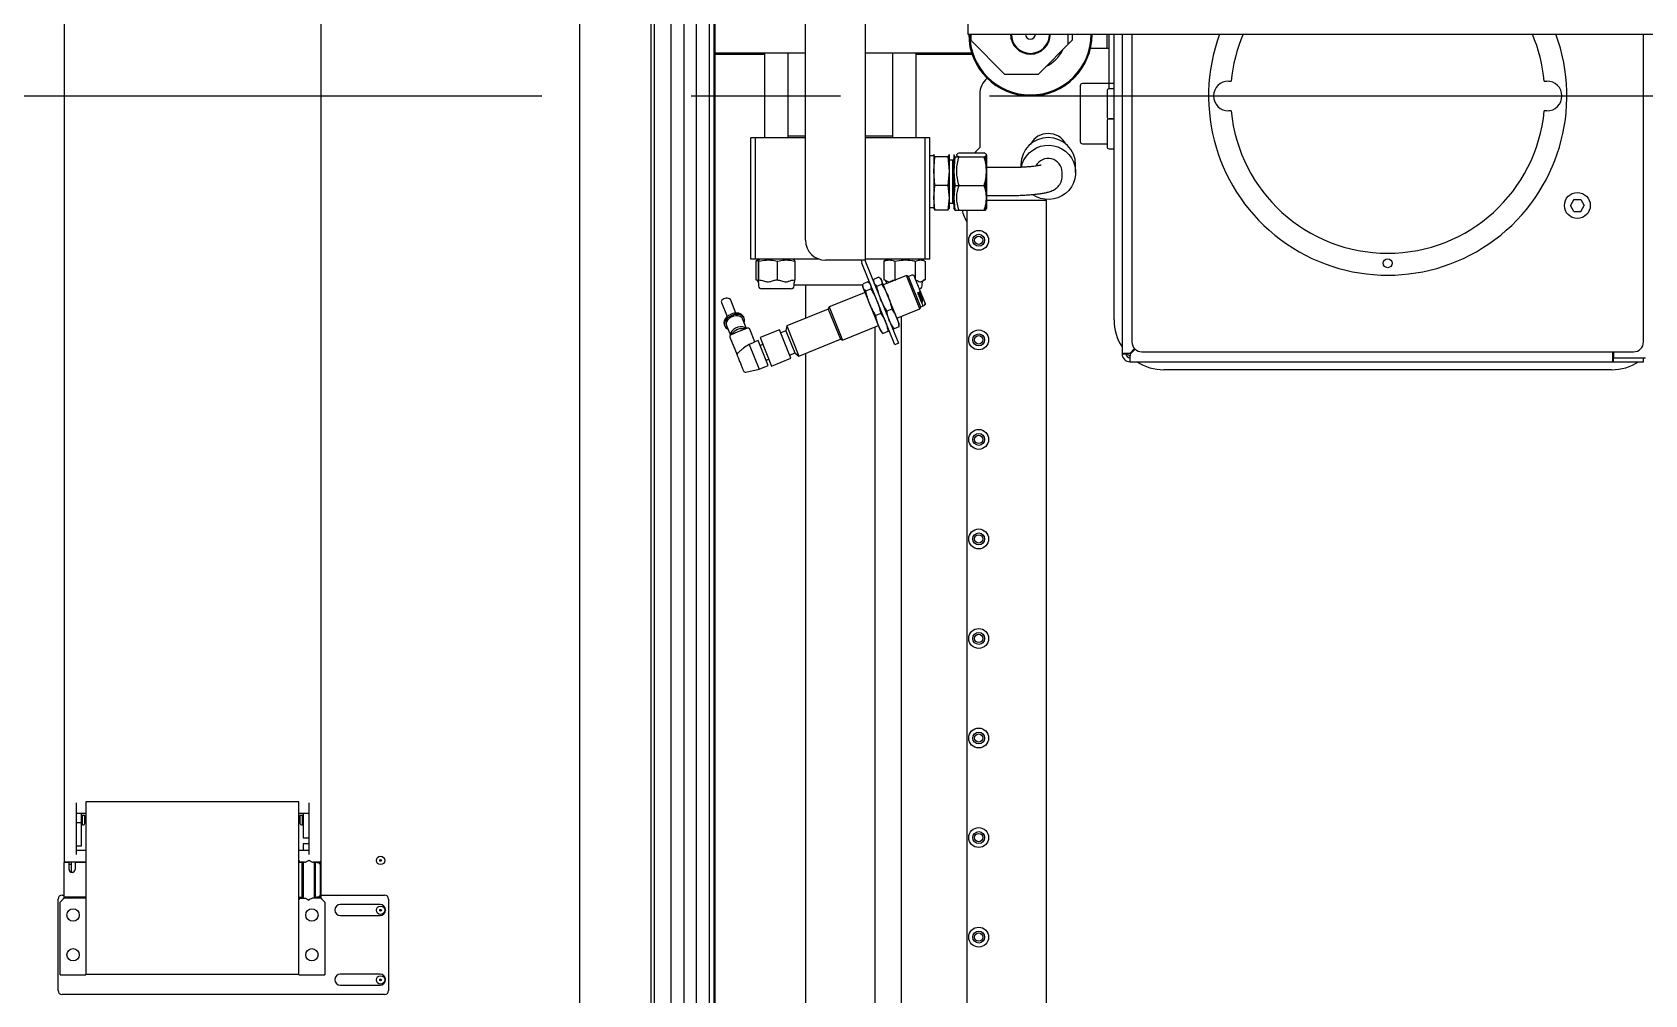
# Model space of a CAD drawing. Header units: inches. Extents: x -347369 to -260369, y 119522 to 149869.
# Drawn here: x -326215 to -325405, y 138548 to 139032 of the extents above; entities that cross this region are included whole.
import ezdxf

# ---------------------------------------------------------------- set-up
doc = ezdxf.new("R2010")
doc.units = ezdxf.units.IN
doc.header["$LTSCALE"] = 300
doc.linetypes.add('CENTRO', pattern=[2, 1.25, -0.25, 0.25, -0.25])
for name, color, linetype in [('ASSI', 254, 'CENTRO'), ('MACCHINA', 40, 'Continuous'), ('QUOTE', 7, 'Continuous')]:
    doc.layers.add(name, color=color, linetype=linetype)

# ---------------------------------------------------------------- blocks, each defined once
blk = doc.blocks.new('A$C27be3406')
at = {"layer": 'MACCHINA'}
for p, q in [((-815, 380.5), (-815, -384.9)), ((-686, 158), (-686, -383.9)), ((-556, 158), (-556, -1702)), ((-520, -1702), (-520, 158)), ((-518.6, 158), (-518.6, -1702)), ((-510.14, 131.85), (-510.14, -1699.85)), ((-503.64, 131.85), (-503.64, -1699.85)), ((-497.36, 131.85), (-497.36, -1699.85)), ((-490.86, 131.85), (-490.86, -1699.85)), ((-488.5, 129.11), (-488.5, -1697.11)), ((-488, 128.93), (-488, -1696.95)), ((-442.5, -72.5), (-442.5, 50.43)), ((-412.5, 48.5), (-412.5, -82.5)), ((-361, 37), (-361, 31)), ((-361, 31), (19, 31)), ((-359.5, 31), (-359.5, 28)), ((-359.5, 28), (-342.5, 11)), ((-327, 30.94), (-327, 31)), ((-325.5, 11), (-308.5, 28)), ((-310.5, 26), (-310.5, 31)), ((-308.5, 31), (-308.5, 28)), ((-291, 24), (-291, 31)), ((-290, 3.5), (-290, 31)), ((-287.5, -112.5), (-287.5, 31)), ((-283.5, 31), (-283.5, -129.5)), ((-278.5, 31), (-278.5, -123.5)), ((-21.5, -123.5), (-21.5, 31)), ((-442.5, 21.5), (-488, 21.5)), ((-488, 21), (-463.15, 21)), ((-480, 21), (-480, 21.5)), ((-475, 21), (-475, 21.5)), ((-463.15, 21.5), (-463.15, -21)), ((-451.15, -21), (-451.15, 21.5)), ((-359.01, 21.5), (-412.5, 21.5)), ((-398.85, 21.5), (-398.85, -21)), ((-386.85, -21), (-386.85, 21.5)), ((-386.85, 21), (-358.84, 21)), ((-375, 21.5), (-375, 21)), ((-370, 21.5), (-370, 21)), ((-299.3, 24), (-290, 24)), ((-342.5, 11), (-325.5, 11)), ((-354.93, 1), (-354.93, -25.91)), ((-304.5, 5.1), (-304.5, -22.9)), ((-291, 2.5), (-291, -10.5)), ((-290, 6.5), (-287.5, 6.5)), ((-287.5, 3.5), (-290, 3.5)), ((-230, 7.5), (-228.64, 7.5)), ((-71.36, 7.5), (-70, 7.5)), ((-228.64, -7.5), (-230, -7.5)), ((-70, -7.5), (-71.36, -7.5)), ((-291, -12.5), (-291, -25.5)), ((-470, -82), (-470, -21)), ((-442.5, -21), (-470, -21)), ((-467.65, -82), (-467.65, -21)), ((-451.15, -20), (-442.5, -20)), ((-412.5, -20), (-398.85, -20)), ((-380, -21), (-412.5, -21)), ((-382.35, -82), (-382.35, -21)), ((-380, -82), (-380, -21)), ((-378.02, -30), (-380, -30)), ((-377.99, -29.38), (-378.02, -29.5)), ((-378.02, -29.62), (-377.92, -29.38)), ((-377.46, -30.63), (-378.02, -29.62)), ((-378.02, -29.62), (-378.02, -56.5)), ((-378.02, -37.83), (-377.46, -30.63)), ((-370.94, -30.63), (-377.46, -30.63)), ((-370.38, -29.62), (-370.94, -30.63)), ((-370.94, -30.63), (-370.38, -37.83)), ((-370.48, -29.39), (-370.38, -29.62)), ((-370.38, -29.5), (-370.41, -29.38)), ((-370.38, -29.62), (-370.38, -56.5)), ((-368.45, -32.2), (-370.38, -32.2)), ((-368.06, -31.52), (-368.45, -32.2)), ((-368.45, -53.8), (-368.45, -32.2)), ((-368.03, -29.38), (-368.06, -29.5)), ((-367.96, -29.38), (-368.06, -29.62)), ((-368.06, -29.62), (-367.5, -30.63)), ((-368.06, -29.62), (-368.06, -56.5)), ((-367.5, -30.63), (-368.06, -37.83)), ((-367.5, -30.63), (-352.12, -30.63)), ((-365.36, -28.6), (-352.77, -28.6)), ((-352.12, -30.63), (-351.56, -29.62)), ((-351.56, -37.83), (-352.12, -30.63)), ((-351.56, -29.62), (-351.66, -29.39)), ((-351.56, -29.5), (-351.59, -29.38)), ((-351.56, -29.62), (-351.56, -56.5)), ((-377.46, -45.03), (-378.02, -37.83)), ((-370.38, -37.83), (-370.94, -45.03)), ((-368.06, -37.83), (-367.5, -45.03)), ((-352.12, -45.03), (-351.56, -37.83)), ((-340.56, -36), (-351.56, -36)), ((-334.31, -34.58), (-334.31, -35.86)), ((-313.57, -40.67), (-313.56, -40.39)), ((-313.56, -40.39), (-313.56, -38.37)), ((-306.81, -38.37), (-306.81, -34.58)), ((-378.02, -51.22), (-377.46, -45.03)), ((-370.94, -45.03), (-377.46, -45.03)), ((-370.94, -45.03), (-370.38, -51.22)), ((-367.5, -45.03), (-368.06, -51.22)), ((-367.5, -45.03), (-352.12, -45.03)), ((-351.56, -51.22), (-352.12, -45.03)), ((-380, -56), (-378.02, -56)), ((-377.46, -57.4), (-378.02, -51.22)), ((-378.02, -56.38), (-377.46, -57.4)), ((-378.02, -56.5), (-377.99, -56.62)), ((-370.38, -51.22), (-370.94, -57.4)), ((-370.94, -57.4), (-370.38, -56.38)), ((-370.41, -56.62), (-370.38, -56.5)), ((-370.38, -53.8), (-368.45, -53.8)), ((-368.45, -53.8), (-368.06, -54.47)), ((-368.06, -51.22), (-367.5, -57.4)), ((-367.5, -57.4), (-368.06, -56.38)), ((-368.06, -56.5), (-368.03, -56.62)), ((-352.12, -57.4), (-351.56, -51.22)), ((-351.69, -56.62), (-352.12, -57.4)), ((-351.59, -56.62), (-351.56, -56.5)), ((-351.56, -50), (-340.56, -50)), ((-321.5, -52.5), (-351.56, -52.5)), ((-321.5, -1001.02), (-321.5, -52.5)), ((-56.47, -52), (-58.2, -55)), ((-56.47, -58), (-58.2, -55)), ((-56.47, -52), (-53.01, -52)), ((-53.01, -52), (-51.27, -55)), ((-53.01, -58), (-51.27, -55)), ((-370.94, -57.4), (-377.46, -57.4)), ((-367.5, -57.4), (-352.12, -57.4)), ((-361.5, -57.4), (-361.5, -1002.83)), ((-56.47, -58), (-53.01, -58)), ((-435.62, -82), (-470, -82)), ((-467.53, -82.94), (-466.26, -82.64)), ((-467.31, -82.86), (-467.53, -82.94)), ((-467.53, -82.94), (-467.53, -92.37)), ((-465.21, -82), (-467.31, -82.85)), ((-466.35, -82.94), (-466.35, -92.37)), ((-465.93, -92.37), (-465.93, -82.94)), ((-456.73, -82.94), (-456.73, -92.37)), ((-448.13, -82.39), (-449.09, -82)), ((-447.95, -82.94), (-447.95, -92.37)), ((-412.5, -82.5), (-432.5, -82.5)), ((-397.64, -125), (-414.21, -84)), ((-380, -82), (-412.5, -82)), ((-412.35, -83.25), (-395.79, -124.25)), ((-403.01, -82.86), (-403.23, -82.94)), ((-403.23, -82.94), (-403.23, -92.37)), ((-400.91, -82), (-403.01, -82.85)), ((-397.68, -82.94), (-397.68, -92.37)), ((-387.29, -92.37), (-387.29, -82.94)), ((-382.69, -82.85), (-384.79, -82)), ((-382.47, -82.94), (-382.47, -92.37)), ((-467.31, -92.44), (-467.53, -92.37)), ((-467.53, -92.37), (-466.26, -92.75)), ((-466.08, -93.83), (-466.08, -95.44)), ((-448.22, -95.44), (-448.22, -93.83)), ((-442.5, -95), (-442.5, -111.63)), ((-413.73, -95.4), (-413.71, -95.9)), ((-404.72, -118.15), (-413.71, -95.9)), ((-411.17, -93.33), (-413.62, -94.32)), ((-412.21, -97.81), (-409.76, -96.82)), ((-410, -94.4), (-410.34, -94.03)), ((-408.17, -93.15), (-408.15, -93.65)), ((-405.6, -91.08), (-408.06, -92.07)), ((-406.65, -95.57), (-404.19, -94.57)), ((-404.44, -92.16), (-404.78, -91.78)), ((-395.45, -114.41), (-404.44, -92.16)), ((-391.73, -90.26), (-403.32, -94.94)), ((-403.01, -92.44), (-403.23, -92.37)), ((-401.78, -93.83), (-401.78, -94.32)), ((-397.68, -92.37), (-397.17, -92.45)), ((-390.82, -90.64), (-391.73, -90.26)), ((-384.99, -106.94), (-391.73, -90.26)), ((-384.6, -106.03), (-390.82, -90.64)), ((-389.13, -90.01), (-390.8, -90.69)), ((-386.59, -94.1), (-386.87, -93.68)), ((-385.97, -95.47), (-386.14, -95)), ((-382.4, -104.01), (-385.21, -97.03)), ((-383.92, -95.44), (-383.92, -93.83)), ((-484.72, -103.81), (-481.88, -110.85)), ((-477.43, -109.05), (-480.01, -102.65)), ((-412.59, -98.68), (-430.67, -105.99)), ((-385.58, -98.79), (-386.28, -99.07)), ((-383.8, -103.24), (-385.61, -98.78)), ((-383.78, -102.69), (-385.4, -98.68)), ((-383.78, -102.15), (-385.24, -98.54)), ((-383.81, -101.62), (-385.08, -98.48)), ((-384.71, -98.75), (-384.99, -98.33)), ((-383.87, -101.11), (-384.99, -98.33)), ((-384.47, -99.2), (-384.71, -98.75)), ((-383.96, -100.61), (-384.71, -98.75)), ((-384.62, -105.99), (-382.95, -105.31)), ((-384.26, -99.65), (-384.47, -99.2)), ((-384.1, -100.12), (-384.47, -99.2)), ((-384.1, -100.12), (-384.26, -99.65)), ((-383.96, -100.61), (-384.1, -100.12)), ((-383.87, -101.11), (-383.96, -100.61)), ((-383.93, -104.21), (-383.85, -103.8)), ((-383.81, -101.62), (-383.87, -101.11)), ((-383.85, -103.8), (-383.8, -103.24)), ((-383.78, -102.15), (-383.81, -101.62)), ((-383.8, -103.24), (-383.78, -102.69)), ((-383.78, -102.69), (-383.78, -102.15)), ((-383.67, -105.54), (-382.97, -105.26)), ((-472.15, -116.78), (-474.09, -111.98)), ((-473.3, -111.66), (-473.57, -111)), ((-431.11, -107.03), (-451.97, -115.46)), ((-430.67, -105.99), (-431.11, -107.03)), ((-431.11, -107.03), (-424.97, -122.24)), ((-430.67, -105.99), (-423.93, -122.68)), ((-404.72, -109.28), (-407.18, -110.27)), ((-399.16, -107.03), (-401.62, -108.02)), ((-396.57, -111.63), (-384.99, -106.94)), ((-394.5, -110.79), (-394.5, -1069.5)), ((-384.99, -106.94), (-384.6, -106.03)), ((-483.3, -114.93), (-483.03, -115.6)), ((-482.24, -115.28), (-480.27, -120.16)), ((-480.49, -121.23), (-476.91, -130.08)), ((-478.25, -119.25), (-479.93, -119.93)), ((-471.78, -116.63), (-474.21, -117.61)), ((-472.3, -116.85), (-472.31, -116.84)), ((-467.93, -123.48), (-470.47, -117.19)), ((-455.61, -117.41), (-465.34, -121.35)), ((-465.34, -121.35), (-459.54, -135.72)), ((-449.8, -131.78), (-455.61, -117.41)), ((-452.33, -117.97), (-454.95, -119.03)), ((-451.97, -115.46), (-452.33, -117.97)), ((-452.33, -117.97), (-447.83, -129.1)), ((-451.97, -115.46), (-445.83, -130.66)), ((-423.93, -122.68), (-405.85, -115.37)), ((-407.5, -1053.41), (-407.5, -116.04)), ((-404.72, -118.15), (-404.39, -118.53)), ((-401.1, -118.24), (-403.56, -119.23)), ((-401, -117.16), (-401.01, -116.66)), ((-399.16, -115.91), (-398.82, -116.28)), ((-395.54, -115.99), (-398, -116.98)), ((-395.43, -114.91), (-395.45, -114.41)), ((-468.82, -123.95), (-470.86, -124.77)), ((-470.86, -124.77), (-465.84, -137.19)), ((-466.27, -122.8), (-467.98, -123.49)), ((-461.21, -135.31), (-466.27, -122.8)), ((-463.94, -124.82), (-465.24, -125.35)), ((-450.46, -130.16), (-447.83, -129.1)), ((-447.83, -129.1), (-445.83, -130.66)), ((-445.83, -130.66), (-424.97, -122.24)), ((-442.5, -129.32), (-442.5, -1053.41)), ((-424.97, -122.24), (-423.93, -122.68)), ((-395.79, -124.25), (-397.64, -125)), ((-283.5, -129.5), (-281.5, -129.5)), ((-279.45, -130.88), (-280.83, -129.5)), ((-277.14, -126.93), (-279.5, -129.29)), ((-279.29, -129.5), (-276.93, -127.14)), ((-273.5, -128.5), (-26.5, -128.5)), ((-37, -128.5), (-37, -133.5)), ((-36.5, -128.5), (-36.5, -131.5)), ((-472.53, -138.69), (-465.84, -137.19)), ((-465.84, -137.19), (-461.21, -135.31)), ((-462.24, -132.76), (-460.94, -132.24)), ((-459.54, -135.72), (-449.8, -131.78)), ((-279.5, -131.5), (-279.5, -133.5)), ((-279.5, -133.5), (-21.5, -133.5)), ((-37.5, -137.5), (-262.5, -137.5)), ((-36.5, -130.5), (-37, -130.5)), ((-37, -131.5), (-20.5, -131.5)), ((-36.7, -131.5), (-36.7, -133.5)), ((-21.5, -133.5), (-21.5, -131.5)), ((-21.25, -131.5), (-21.5, -131.71)), ((-809, -355.05), (-809, -381.01)), ((-804, -354.55), (-804, -441.25)), ((-697, -354.55), (-804, -354.55)), ((-697, -441.4), (-697, -354.55)), ((-692, -355.05), (-692, -381.01)), ((-804, -360.4), (-809, -360.4)), ((-806.2, -376.65), (-806.2, -360.4)), ((-806.04, -361.4), (-806.2, -361.4)), ((-806.04, -365.8), (-806.04, -361.4)), ((-805.69, -366.15), (-805.69, -361.4)), ((-805.29, -361.4), (-805.69, -361.4)), ((-692, -360.4), (-697, -360.4)), ((-695.31, -361.4), (-695.71, -361.4)), ((-695.31, -361.4), (-695.31, -366.15)), ((-694.96, -361.4), (-694.96, -365.8)), ((-694.8, -361.4), (-694.96, -361.4)), ((-694.8, -360.4), (-694.8, -372.65)), ((-806.2, -365.15), (-809, -365.15)), ((-806.2, -365.8), (-806.04, -365.8)), ((-806.04, -365.8), (-805.69, -366.15)), ((-805.69, -366.15), (-805.29, -366.15)), ((-695.71, -366.15), (-695.31, -366.15)), ((-695.31, -366.15), (-694.96, -365.8)), ((-694.96, -365.8), (-694.8, -365.8)), ((-694.8, -372.65), (-692, -372.65)), ((-809, -376.65), (-806.2, -376.65)), ((-804, -379.01), (-809, -379.01)), ((-692, -379.01), (-697, -379.01)), ((-692, -375.65), (-694.8, -375.65)), ((-694.8, -375.65), (-694.8, -379.01)), ((-804, -384.9), (-815, -384.9)), ((-812.5, -385), (-815, -385)), ((-815, -402.9), (-815, -385)), ((-812.5, -388.5), (-812.5, -385)), ((-811.5, -386.02), (-812.3, -386.02)), ((-811.5, -384.9), (-811.5, -389.9)), ((-809.5, -384.9), (-809.5, -388.5)), ((-804, -385), (-809.5, -385)), ((-806.47, -384.9), (-806.47, -385)), ((-805, -385), (-805, -384.9)), ((-694.8, -385), (-697, -385)), ((-694.24, -384.9), (-696, -384.9)), ((-695.33, -402.5), (-695.33, -385)), ((-695, -384.9), (-695, -385)), ((-694.8, -385), (-694.8, -402.5)), ((-687, -384.9), (-689.76, -384.9)), ((-689.2, -402.5), (-689.2, -385)), ((-687.5, -385), (-689.2, -385)), ((-689, -385), (-689, -384.9)), ((-688.67, -402.5), (-688.67, -385)), ((-686.34, -386.5), (-686.34, -401)), ((-686, -385), (-686, -402.9)), ((-811.5, -389.9), (-810.47, -389.9)), ((-810.5, -389.91), (-810.5, -389.9)), ((-818, -449.4), (-818, -403.4)), ((-816, -403.9), (-817, -404.9)), ((-817, -441.4), (-817, -404.9)), ((-816, -401.4), (-815, -401.4)), ((-804, -402.5), (-815, -402.5)), ((-804, -402.9), (-815, -402.9)), ((-811.5, -402.5), (-811.5, -402.9)), ((-809.5, -402.5), (-809.5, -402.9)), ((-806.47, -402.5), (-806.47, -402.9)), ((-805, -402.9), (-805, -402.5)), ((-697, -402.5), (-694.8, -402.5)), ((-696, -402.9), (-694.24, -402.9)), ((-695, -402.5), (-695, -402.9)), ((-686, -402.9), (-689.76, -402.9)), ((-689.2, -402.5), (-687.5, -402.5)), ((-689, -402.9), (-689, -402.5)), ((-686, -401.4), (-654, -401.4)), ((-684, -404.9), (-685, -403.9)), ((-684, -404.9), (-684, -441.4)), ((-652, -403.4), (-652, -449.4)), ((-656.25, -406.15), (-676.25, -406.15)), ((-676.25, -411.65), (-656.25, -411.65)), ((-817, -441.4), (-804, -441.4)), ((-697, -441.25), (-804, -441.25)), ((-804, -441.25), (-804, -441.4)), ((-697, -441.4), (-684, -441.4)), ((-656.25, -441.15), (-676.25, -441.15)), ((-654, -451.4), (-816, -451.4)), ((-676.25, -446.65), (-656.25, -446.65))]:
    blk.add_line(p, q, dxfattribs=at)
at = {"layer": 'MACCHINA', "flags": 128}
for points in [[(-334.07, -35.81), (-333.6, -34.05), (-332.74, -32.03), (-331.55, -30.18), (-330.09, -28.53), (-328.37, -27.15), (-326.46, -26.05), (-324.39, -25.27), (-322.22, -24.83), (-320.01, -24.75), (-317.81, -25.01), (-315.69, -25.62), (-313.69, -26.56), (-311.87, -27.81), (-310.27, -29.33), (-308.94, -31.08), (-307.91, -33.02), (-307.21, -35.1), (-306.86, -37.27), (-306.86, -39.46), (-307.21, -41.63), (-307.91, -43.71), (-308.94, -45.65), (-310.27, -47.41), (-311.87, -48.93), (-313.69, -50.17), (-315.69, -51.11), (-317.81, -51.72), (-320.01, -51.99), (-322.22, -51.9), (-324.39, -51.46), (-326.46, -50.68), (-328.34, -49.61)], [(-382.32, -104.37), (-382.34, -104.2), (-382.4, -104.01)], [(-473.57, -111), (-474.09, -110.19), (-474.9, -109.57), (-475.96, -109.18), (-477.19, -109.04), (-478.5, -109.18), (-479.81, -109.57), (-481.02, -110.2), (-482.06, -111.01), (-482.85, -111.96), (-483.34, -112.97), (-483.49, -113.99), (-483.3, -114.93)], [(-473.3, -111.66), (-473.82, -110.85), (-474.64, -110.23), (-475.69, -109.84), (-476.92, -109.71), (-478.23, -109.84), (-479.54, -110.24), (-480.75, -110.86), (-481.79, -111.67), (-482.58, -112.62), (-483.07, -113.64), (-483.22, -114.65), (-483.03, -115.6), (-482.51, -116.41), (-481.69, -117.03), (-481.5, -117.13)], [(-474.09, -111.98), (-474.57, -111.25), (-475.35, -110.71), (-476.36, -110.4), (-477.52, -110.36), (-478.72, -110.58), (-479.88, -111.05), (-480.91, -111.73), (-481.71, -112.56), (-482.22, -113.48), (-482.4, -114.41), (-482.24, -115.28)], [(-472.31, -116.84), (-472.32, -116.83), (-473.1, -116.29), (-474.11, -115.98), (-475.26, -115.94), (-476.47, -116.16), (-477.63, -116.63), (-478.65, -117.31), (-479.45, -118.14), (-479.96, -119.06), (-480.15, -119.99), (-480.15, -120)]]:
    blk.add_lwpolyline(points, dxfattribs=at)
at = {"layer": 'MACCHINA'}
for centre, radius in [((-54.74, -55), 6.5), ((-355.5, -72.5), 5), ((-355.5, -72.5), 3), ((-355.5, -72.5), 2.1), ((-150, -84), 2.25), ((-355.5, -122.5), 5), ((-355.5, -122.5), 3), ((-355.5, -122.5), 2.1), ((-355.5, -172.5), 5), ((-355.5, -172.5), 3), ((-355.5, -172.5), 2.1), ((-355.5, -222.5), 5), ((-355.5, -222.5), 3), ((-355.5, -222.5), 2.1), ((-355.5, -272.5), 5), ((-355.5, -272.5), 3), ((-355.5, -272.5), 2.1), ((-355.5, -322.5), 5), ((-355.5, -322.5), 3), ((-355.5, -322.5), 2.1), ((-355.5, -372.5), 5), ((-355.5, -372.5), 3), ((-355.5, -372.5), 2.1), ((-656, -384), 2.1), ((-656, -384), 0.436), ((-810.5, -411.4), 3.1), ((-690.5, -411.4), 3.1), ((-656, -409), 2.1), ((-656, -409), 0.436), ((-355.5, -422.5), 5), ((-355.5, -422.5), 3), ((-355.5, -422.5), 2.1), ((-810.5, -431.4), 3.1), ((-690.5, -431.4), 3.1), ((-656, -444), 2.1), ((-656, -444), 0.436)]:
    blk.add_circle(centre, radius, dxfattribs=at)
for centre, radius, start, end in [((-329.5, 31), 31, 180, 0), ((-329.5, 31), 30.5, 180, 0), ((-329.5, 31), 10, 180, 0), ((-329.5, 31), 9.6, 180, 0), ((-329.5, 31), 2.5, 180, 358.65573), ((-150, 0), 90, 159.85211, 20.14789), ((-150, 0), 79, 156.89577, 174.55232), ((-150, 0), 79, 5.44768, 23.10423), ((-485, 26), 5, 270, 295.84193), ((-365, 26), 5, 244.15807, 270), ((-329.5, 31), 18, 295.52878, 334.47122), ((-344.7, 1.08), 10.23, 129.9104, 180.4417), ((-303.4, 5.1), 1.1, 90, 180), ((-290, 2.5), 1, 90, 180), ((-230, 0), 7.5, 90, 270), ((-70, 0), 7.5, 270, 90), ((-150, 0), 79, 185.44768, 354.55232), ((-290, -10.5), 1, 180, 270), ((-290, -12.5), 1, 90, 180), ((-320.56, -34.67), 13.75, 0.39112, 179.60888), ((-320.56, -28.89), 10.04, 28.23976, 151.76024), ((-303.4, -22.9), 1.1, 180, 270), ((-333.5, -49), 31.5, 132.86889, 139.63324), ((-320.57, -38.42), 7.01, 0.47857, 152.19396), ((-290, -25.5), 1, 180, 270), ((-333.5, -49), 31.5, 195.46951, 207.26604), ((-432.5, -72.5), 10, 180, 270), ((-410.5, -82.5), 4, 180, 202), ((-410.5, -82.5), 2, 180, 202), ((-467.54, -93.83), 1.46, 0, 80.78705), ((-464.61, -95.44), 1.46, 180, 270), ((-449.69, -95.44), 1.46, 270, 0), ((-446.76, -93.83), 1.46, 160.20871, 180), ((-403.24, -93.83), 1.46, 0, 80.59172), ((-388.75, -90.94), 1, 22, 112), ((-385.39, -95.44), 1.46, 270, 0), ((-382.46, -93.83), 1.46, 99.34219, 180), ((-383.32, -104.39), 1, 292, 359.37569), ((-476.13, -112.7), 3.02, 337.86898, 20.03189), ((-262.5, -112.5), 25, 180, 212.85988), ((-474.27, -123.26), 6.39, 76.65007, 147.34993), ((-279.5, -129.5), 4, 180, 270), ((-279.5, -129.5), 2, 180, 270), ((-273.5, -123.5), 5, 180, 270), ((-26.5, -123.5), 5, 270, 0), ((-262.5, -112.5), 25, 237.14012, 270), ((-37.5, -112.5), 25, 270, 302.85988), ((-472.75, -137.71), 1, 202, 282.65997), ((-805.29, -365.35), 0.8, 270, 0), ((-695.71, -365.35), 0.8, 180, 270), ((-811, -388.5), 1.5, 180, 0), ((-687.5, -386.5), 1.5, 0, 90), ((-816, -403.4), 2, 90, 180), ((-687.5, -401), 1.5, 270, 0), ((-654, -403.4), 2, 0, 90), ((-676.25, -408.9), 2.75, 90, 270), ((-656.25, -408.9), 2.75, 270, 90), ((-676.25, -443.9), 2.75, 90, 270), ((-656.25, -443.9), 2.75, 270, 90), ((-816, -449.4), 2, 180, 270), ((-654, -449.4), 2, 270, 0)]:
    blk.add_arc(centre, radius, start, end, dxfattribs=at)
blk.add_ellipse((-482.37, -103.23), major_axis=(2.43, 0.29), ratio=0.671562, start_param=0.179114, end_param=3.320707, dxfattribs=at)
for points, knots in [([(-290, 6.2), (-290.6, 6.2), (-292.26, 6.2), (-294.63, 6.2), (-297.08, 6.2), (-299.15, 6.2), (-300.97, 6.2), (-302.39, 6.2), (-303.27, 6.2), (-303.33, 6.2), (-303.36, 6.2)], [0, 0, 0, 0, 0.070941, 0.195755, 0.320553, 0.442767, 0.564965, 0.721291, 0.87334, 1, 1, 1, 1]), ([(-289.97, -11.5), (-289.96, -11.5), (-289.94, -11.5), (-289.27, -11.5), (-288.02, -11.5), (-287.5, -11.5)], [0, 0, 0, 0, 0.184218, 0.664734, 1, 1, 1, 1]), ([(-287.5, -11.5), (-287.81, -11.5), (-288.63, -11.5), (-289.45, -11.5), (-289.95, -11.5), (-289.97, -11.5), (-289.97, -11.5)], [0, 0, 0, 0, 0.191298, 0.500091, 0.817535, 1, 1, 1, 1]), ([(-303.36, -24), (-303.33, -24), (-303.27, -24), (-302.39, -24), (-300.97, -24), (-299.14, -24), (-297.09, -24), (-294.62, -24), (-292.57, -24), (-291.26, -24), (-291, -24)], [0, 0, 0, 0, 0.131951, 0.290334, 0.453157, 0.580461, 0.70775, 0.837763, 0.96776, 1, 1, 1, 1]), ([(-366.56, -29.62), (-366.55, -29.54), (-366.51, -29.33), (-366.15, -28.99), (-365.62, -28.73), (-365.36, -28.6)], [0, 0, 0, 0, 0.214997, 0.605152, 1, 1, 1, 1]), ([(-365.36, -30.63), (-365.49, -30.57), (-365.9, -30.37), (-366.43, -30.04), (-366.52, -29.76), (-366.56, -29.62)], [0, 0, 0, 0, 0.189503, 0.59197, 1, 1, 1, 1]), ([(-366.56, -37.83), (-366.56, -37.66), (-366.55, -36.37), (-366.29, -33.93), (-365.67, -31.74), (-365.36, -30.63)], [0, 0, 0, 0, 0.070101, 0.53079, 1, 1, 1, 1]), ([(-351.56, -29.62), (-351.58, -29.54), (-351.61, -29.33), (-351.97, -28.99), (-352.5, -28.73), (-352.77, -28.6)], [0, 0, 0, 0, 0.214997, 0.605152, 1, 1, 1, 1]), ([(-352.77, -30.63), (-352.64, -30.57), (-352.22, -30.37), (-351.69, -30.04), (-351.61, -29.76), (-351.56, -29.62)], [0, 0, 0, 0, 0.189503, 0.59197, 1, 1, 1, 1]), ([(-351.56, -37.83), (-351.56, -37.66), (-351.57, -36.37), (-351.84, -33.93), (-352.46, -31.74), (-352.77, -30.63)], [0, 0, 0, 0, 0.070101, 0.53079, 1, 1, 1, 1]), ([(-289.97, -26.5), (-289.96, -26.5), (-289.94, -26.5), (-289.27, -26.5), (-288.02, -26.5), (-287.5, -26.5)], [0, 0, 0, 0, 0.184218, 0.664734, 1, 1, 1, 1]), ([(-365.36, -45.03), (-365.69, -43.87), (-366.37, -41.5), (-366.5, -39.06), (-366.56, -37.83)], [0, 0, 0, 0, 0.495458, 1, 1, 1, 1]), ([(-352.77, -45.03), (-352.43, -43.87), (-351.75, -41.5), (-351.63, -39.06), (-351.56, -37.83)], [0, 0, 0, 0, 0.495458, 1, 1, 1, 1]), ([(-324.16, -34.7), (-324.15, -34.7), (-324.15, -34.7), (-324.43, -34.79), (-324.97, -34.91), (-325.84, -35.08), (-327.01, -35.26), (-328.49, -35.44), (-330.24, -35.61), (-332.21, -35.75), (-334.36, -35.87), (-336.64, -35.95), (-338.73, -35.99), (-340.04, -36), (-340.56, -36)], [0, 0, 0, 0, 0.034846, 0.096798, 0.167821, 0.247727, 0.335169, 0.428311, 0.525433, 0.62521, 0.726716, 0.829326, 0.93261, 1, 1, 1, 1]), ([(-340.56, -50), (-340.1, -50), (-338.77, -50), (-336.56, -49.96), (-334, -49.87), (-331.52, -49.74), (-329.15, -49.57), (-326.92, -49.35), (-324.82, -49.09), (-322.86, -48.78), (-320.95, -48.37), (-319.38, -47.9), (-318.03, -47.31), (-317, -46.71), (-316.03, -45.96), (-315.14, -45.02), (-314.39, -43.87), (-313.85, -42.56), (-313.59, -41.37), (-313.57, -40.64), (-313.56, -40.39)], [0, 0, 0, 0, 0.035795, 0.103936, 0.172211, 0.240745, 0.309744, 0.379514, 0.450576, 0.523936, 0.601908, 0.691514, 0.741495, 0.78275, 0.822156, 0.861128, 0.900253, 0.939632, 0.979226, 1, 1, 1, 1]), ([(-366.56, -51.22), (-366.56, -51.07), (-366.55, -49.96), (-366.29, -47.87), (-365.67, -45.99), (-365.36, -45.03)], [0, 0, 0, 0, 0.070101, 0.53079, 1, 1, 1, 1]), ([(-351.56, -51.22), (-351.56, -51.07), (-351.57, -49.96), (-351.84, -47.87), (-352.46, -45.99), (-352.77, -45.03)], [0, 0, 0, 0, 0.070101, 0.53079, 1, 1, 1, 1]), ([(-365.36, -57.4), (-365.69, -56.4), (-366.37, -54.37), (-366.5, -52.28), (-366.56, -51.22)], [0, 0, 0, 0, 0.495458, 1, 1, 1, 1]), ([(-352.77, -57.4), (-352.43, -56.4), (-351.75, -54.37), (-351.63, -52.28), (-351.56, -51.22)], [0, 0, 0, 0, 0.495458, 1, 1, 1, 1]), ([(-466.35, -82.94), (-466.3, -82.71), (-466.18, -82.23), (-466.03, -82.47), (-465.95, -82.84), (-465.93, -82.94)], [0, 0, 0, 0, 0.414444, 0.841797, 1, 1, 1, 1]), ([(-465.93, -82.94), (-464.67, -82.71), (-462.09, -82.23), (-458.98, -82.47), (-457.21, -82.84), (-456.73, -82.94)], [0, 0, 0, 0, 0.4144438, 0.8417967, 1, 1, 1, 1]), ([(-456.73, -82.94), (-455.52, -82.71), (-453.07, -82.23), (-450.1, -82.47), (-448.4, -82.84), (-447.95, -82.94)], [0, 0, 0, 0, 0.414444, 0.841797, 1, 1, 1, 1]), ([(-447.95, -82.94), (-448, -82.64), (-448.07, -82.31), (-448.14, -82.42), (-448.14, -82.43)], [0, 0, 0, 0, 0.891665, 1, 1, 1, 1]), ([(-403.23, -82.94), (-402.47, -82.71), (-400.92, -82.23), (-399.04, -82.47), (-397.96, -82.84), (-397.68, -82.94)], [0, 0, 0, 0, 0.4144438, 0.8417967, 1, 1, 1, 1]), ([(-397.68, -82.94), (-396.25, -82.71), (-393.35, -82.23), (-389.84, -82.47), (-387.83, -82.84), (-387.29, -82.94)], [0, 0, 0, 0, 0.414444, 0.841797, 1, 1, 1, 1]), ([(-387.29, -82.94), (-386.63, -82.71), (-385.28, -82.23), (-383.72, -82.45), (-382.87, -82.79), (-382.69, -82.86)], [0, 0, 0, 0, 0.434615, 0.882768, 1, 1, 1, 1]), ([(-466.35, -92.37), (-466.32, -92.46), (-466.25, -92.63), (-466.17, -93.47), (-466.09, -93.27), (-466.02, -92.57), (-465.96, -92.44), (-465.93, -92.37)], [0, 0, 0, 0, 0.248757, 0.455608, 0.593492, 0.79626, 1, 1, 1, 1]), ([(-465.93, -92.37), (-465.16, -92.46), (-463.73, -92.63), (-461.98, -93.47), (-460.23, -93.26), (-458.63, -92.59), (-457.36, -92.44), (-456.73, -92.37)], [0, 0, 0, 0, 0.24879, 0.455669, 0.593571, 0.7978, 1, 1, 1, 1]), ([(-449.7, -96.9), (-449.69, -96.9), (-449.64, -96.9), (-449.84, -96.9), (-450.3, -96.9), (-451.3, -96.9), (-453.06, -96.9), (-455.32, -96.9), (-457.27, -96.9), (-458.8, -96.9), (-460.26, -96.9), (-461.95, -96.9), (-463.6, -96.9), (-464.51, -96.9), (-464.58, -96.9), (-464.6, -96.9)], [0, 0, 0, 0, 0.004665, 0.0704846, 0.1363043, 0.2007562, 0.3204846, 0.440213, 0.504665, 0.5704846, 0.6363043, 0.7007562, 0.8204846, 0.940213, 1, 1, 1, 1]), ([(-456.73, -92.37), (-455.99, -92.47), (-454.87, -92.63), (-453.45, -93.17), (-452.27, -93.5), (-450.95, -93.07), (-449.53, -92.54), (-448.48, -92.43), (-447.95, -92.37)], [0, 0, 0, 0, 0.2486706, 0.3739965, 0.4998777, 0.6473606, 0.8226479, 1, 1, 1, 1]), ([(-423.72, -95), (-425.15, -95), (-428.11, -95), (-432.55, -95), (-436.88, -95), (-440.8, -95), (-443.51, -95), (-445.28, -95), (-446.71, -95), (-447.84, -95), (-448.12, -95), (-448.22, -95)], [0, 0, 0, 0, 0.12202, 0.251349, 0.386055, 0.523619, 0.661184, 0.728608, 0.796062, 0.925391, 1, 1, 1, 1]), ([(-447.95, -92.37), (-447.98, -92.44), (-448.05, -92.58), (-448.11, -93.4), (-448.14, -93.34), (-448.14, -93.34)], [0, 0, 0, 0, 0.534505, 0.978965, 1, 1, 1, 1]), ([(-413.69, -95), (-414.18, -95), (-416, -95), (-419.35, -95), (-422.29, -95), (-423.72, -95)], [0, 0, 0, 0, 0.158439, 0.591455, 1, 1, 1, 1]), ([(-413.54, -96.32), (-413.63, -96.02), (-413.81, -95.41), (-413.68, -94.68), (-413.62, -94.32)], [0, 0, 0, 0, 0.4977806, 1, 1, 1, 1]), ([(-412.21, -97.81), (-412.51, -97.6), (-413.09, -97.16), (-413.39, -96.6), (-413.54, -96.32)], [0, 0, 0, 0, 0.4981128, 1, 1, 1, 1]), ([(-411.17, -93.33), (-410.87, -93.55), (-410.29, -93.98), (-409.99, -94.54), (-409.84, -94.82)], [0, 0, 0, 0, 0.498113, 1, 1, 1, 1]), ([(-409.84, -94.82), (-409.75, -95.13), (-409.57, -95.74), (-409.7, -96.46), (-409.76, -96.82)], [0, 0, 0, 0, 0.4977806, 1, 1, 1, 1]), ([(-409.76, -96.82), (-409.16, -97.78), (-407.98, -99.7), (-407.07, -101.76), (-406.61, -102.8)], [0, 0, 0, 0, 0.4981128, 1, 1, 1, 1]), ([(-408.16, -93.15), (-408.17, -93.15), (-408.23, -92.82), (-408.14, -92.45), (-408.06, -92.07)], [0, 0, 0, 0, 0.020874, 1, 1, 1, 1]), ([(-406.65, -95.57), (-406.94, -95.35), (-407.53, -94.92), (-407.83, -94.35), (-407.98, -94.07)], [0, 0, 0, 0, 0.4981128, 1, 1, 1, 1]), ([(-404.76, -102.05), (-405.15, -100.99), (-405.93, -98.88), (-406.41, -96.67), (-406.65, -95.57)], [0, 0, 0, 0, 0.497781, 1, 1, 1, 1]), ([(-405.6, -91.08), (-405.31, -91.3), (-404.72, -91.73), (-404.42, -92.29), (-404.27, -92.58)], [0, 0, 0, 0, 0.4981128, 1, 1, 1, 1]), ([(-404.27, -92.58), (-404.19, -92.88), (-404.01, -93.49), (-404.13, -94.21), (-404.19, -94.57)], [0, 0, 0, 0, 0.497781, 1, 1, 1, 1]), ([(-404.19, -94.57), (-403.6, -95.53), (-402.41, -97.45), (-401.51, -99.51), (-401.05, -100.55)], [0, 0, 0, 0, 0.498113, 1, 1, 1, 1]), ([(-403.23, -92.37), (-402.76, -92.47), (-402.06, -92.63), (-401.16, -93.17), (-400.41, -93.5), (-399.58, -93.07), (-398.68, -92.54), (-398.01, -92.43), (-397.68, -92.37)], [0, 0, 0, 0, 0.248671, 0.373996, 0.499878, 0.647361, 0.822648, 1, 1, 1, 1]), ([(-385.01, -97.54), (-385.19, -97.09), (-385.56, -96.18), (-386.09, -94.86), (-386.59, -93.64), (-387.02, -92.57), (-387.37, -91.69), (-387.64, -91.04), (-387.8, -90.63), (-387.82, -90.59), (-387.83, -90.57)], [0, 0, 0, 0, 0.12371, 0.25, 0.37629, 0.5, 0.62371, 0.75, 0.87629, 1, 1, 1, 1]), ([(-387.29, -92.37), (-386.88, -92.46), (-386.14, -92.63), (-385.22, -93.47), (-384.31, -93.27), (-383.47, -92.57), (-382.8, -92.44), (-382.47, -92.37)], [0, 0, 0, 0, 0.248757, 0.455608, 0.593492, 0.79626, 1, 1, 1, 1]), ([(-410.32, -104.29), (-410.71, -103.24), (-411.49, -101.13), (-411.97, -98.92), (-412.21, -97.81)], [0, 0, 0, 0, 0.497781, 1, 1, 1, 1]), ([(-407.18, -110.27), (-407.77, -109.31), (-408.96, -107.39), (-409.87, -105.33), (-410.32, -104.29)], [0, 0, 0, 0, 0.4981128, 1, 1, 1, 1]), ([(-406.61, -102.8), (-406.22, -103.85), (-405.44, -105.96), (-404.97, -108.17), (-404.72, -109.28)], [0, 0, 0, 0, 0.4977806, 1, 1, 1, 1]), ([(-401.62, -108.02), (-402.21, -107.06), (-403.4, -105.15), (-404.3, -103.08), (-404.76, -102.05)], [0, 0, 0, 0, 0.498113, 1, 1, 1, 1]), ([(-401.05, -100.55), (-400.66, -101.6), (-399.88, -103.71), (-399.4, -105.92), (-399.16, -107.03)], [0, 0, 0, 0, 0.4977806, 1, 1, 1, 1]), ([(-383.52, -105.23), (-383.58, -105.08), (-383.71, -104.76), (-384.32, -103.26), (-385.15, -101.2), (-385.81, -99.56), (-386.13, -98.77)], [0, 0, 0, 0, 0.242741, 0.5, 0.757259, 1, 1, 1, 1]), ([(-385.58, -98.79), (-385.5, -98.75), (-385.33, -98.66), (-385.13, -98.46), (-384.98, -98.21), (-384.91, -97.88), (-384.97, -97.66), (-385.01, -97.54)], [0, 0, 0, 0, 0.15606, 0.311681, 0.477455, 0.722213, 1, 1, 1, 1]), ([(-383.52, -105.23), (-383.51, -105.26), (-383.5, -105.32), (-383.52, -105.4), (-383.56, -105.47), (-383.61, -105.51), (-383.65, -105.53), (-383.67, -105.54)], [0, 0, 0, 0, 0.2841844, 0.5262658, 0.7196564, 0.8832527, 1, 1, 1, 1]), ([(-382.4, -104.01), (-382.36, -104.13), (-382.3, -104.35), (-382.37, -104.68), (-382.53, -104.95), (-382.74, -105.14), (-382.9, -105.22), (-382.97, -105.26)], [0, 0, 0, 0, 0.277064, 0.51651, 0.707446, 0.8686, 1, 1, 1, 1]), ([(-406, -115), (-406.27, -114.24), (-406.81, -112.71), (-407.06, -111.08), (-407.18, -110.27)], [0, 0, 0, 0, 0.497781, 1, 1, 1, 1]), ([(-404.72, -109.28), (-404.25, -109.94), (-403.29, -111.28), (-402.62, -112.76), (-402.29, -113.5)], [0, 0, 0, 0, 0.498113, 1, 1, 1, 1]), ([(-400.43, -112.75), (-400.71, -111.99), (-401.25, -110.46), (-401.49, -108.84), (-401.62, -108.02)], [0, 0, 0, 0, 0.497781, 1, 1, 1, 1]), ([(-398, -116.98), (-398.47, -116.31), (-399.43, -114.97), (-400.1, -113.5), (-400.43, -112.75)], [0, 0, 0, 0, 0.498113, 1, 1, 1, 1]), ([(-399.16, -107.03), (-398.69, -107.7), (-397.73, -109.03), (-397.06, -110.51), (-396.73, -111.26)], [0, 0, 0, 0, 0.498113, 1, 1, 1, 1]), ([(-396.73, -111.26), (-396.45, -112.02), (-395.91, -113.54), (-395.66, -115.17), (-395.54, -115.99)], [0, 0, 0, 0, 0.497781, 1, 1, 1, 1]), ([(-479.93, -119.93), (-480.05, -119.99), (-480.22, -120.08), (-480.4, -120.3), (-480.53, -120.54), (-480.57, -120.85), (-480.56, -121.1), (-480.49, -121.21), (-480.48, -121.23)], [0, 0, 0, 0, 0.252518, 0.3622573, 0.545944, 0.7484692, 0.9710516, 1, 1, 1, 1]), ([(-474.21, -117.61), (-474.8, -117.82), (-476.18, -118.28), (-477.5, -118.9), (-478.25, -119.25)], [0, 0, 0, 0, 0.433115, 1, 1, 1, 1]), ([(-470.48, -117.19), (-470.53, -117.09), (-470.63, -116.88), (-470.91, -116.67), (-471.2, -116.57), (-471.5, -116.55), (-471.68, -116.6), (-471.78, -116.63)], [0, 0, 0, 0, 0.207174, 0.434358, 0.64967, 0.805316, 1, 1, 1, 1]), ([(-403.56, -119.23), (-404.04, -118.56), (-404.99, -117.22), (-405.66, -115.74), (-406, -115)], [0, 0, 0, 0, 0.498113, 1, 1, 1, 1]), ([(-404.39, -118.52), (-404.38, -118.53), (-404.2, -118.81), (-403.88, -119.02), (-403.56, -119.23)], [0, 0, 0, 0, 0.020874, 1, 1, 1, 1]), ([(-402.29, -113.5), (-402.02, -114.26), (-401.47, -115.79), (-401.23, -117.42), (-401.1, -118.24)], [0, 0, 0, 0, 0.497781, 1, 1, 1, 1]), ([(-401.1, -118.24), (-401.02, -117.87), (-400.93, -117.49), (-401, -117.17), (-401, -117.16)], [0, 0, 0, 0, 0.971157, 1, 1, 1, 1]), ([(-398.82, -116.28), (-398.82, -116.28), (-398.64, -116.56), (-398.32, -116.77), (-398, -116.98)], [0, 0, 0, 0, 0.0208738, 1, 1, 1, 1]), ([(-395.54, -115.99), (-395.46, -115.62), (-395.37, -115.24), (-395.44, -114.92), (-395.44, -114.91)], [0, 0, 0, 0, 0.971157, 1, 1, 1, 1]), ([(-476.42, -129.05), (-476.52, -129.12), (-476.71, -129.25), (-476.89, -129.51), (-476.98, -129.8), (-476.94, -129.98), (-476.91, -130.08)], [0, 0, 0, 0, 0.243612, 0.500037, 0.721545, 1, 1, 1, 1]), ([(-476.42, -129.05), (-476.4, -129.03), (-476.35, -129), (-476.31, -128.96), (-476.29, -128.94)], [0, 0, 0, 0, 0.5563274, 1, 1, 1, 1]), ([(-470.86, -124.77), (-471.81, -125.42), (-473.25, -126.39), (-475.1, -127.76), (-475.9, -128.55), (-476.29, -128.94)], [0, 0, 0, 0, 0.496467, 0.748861, 1, 1, 1, 1]), ([(-467.98, -123.5), (-467.99, -123.5), (-468.02, -123.51), (-468.21, -123.63), (-468.45, -123.77), (-468.64, -123.87), (-468.77, -123.93), (-468.82, -123.95)], [0, 0, 0, 0, 0.201479, 0.57871, 0.75375, 0.897941, 1, 1, 1, 1]), ([(-476.91, -130.08), (-476.84, -130.27), (-476.69, -130.64), (-476.37, -131.41), (-476.01, -132.32), (-475.61, -133.3), (-475.22, -134.28), (-474.83, -135.22), (-474.48, -136.11), (-474.16, -136.89), (-473.91, -137.51), (-473.75, -137.9), (-473.68, -138.09), (-473.68, -138.07), (-473.69, -138.06)], [0, 0, 0, 0, 0.085078, 0.173982, 0.264513, 0.354224, 0.440792, 0.524809, 0.61266, 0.702916, 0.793172, 0.881023, 0.96504, 1, 1, 1, 1]), ([(-805.69, -361.4), (-805.76, -361.4), (-805.88, -361.4), (-805.99, -361.4), (-806.04, -361.4)], [0, 0, 0, 0, 0.56, 1, 1, 1, 1]), ([(-804.49, -361.4), (-804.51, -361.4), (-804.53, -361.4), (-804.71, -361.4), (-804.93, -361.4), (-805.14, -361.4), (-805.24, -361.4), (-805.29, -361.4)], [0, 0, 0, 0, 0.249798, 0.499336, 0.748412, 0.874955, 1, 1, 1, 1]), ([(-804.49, -365.35), (-804.49, -365.28), (-804.49, -365.15), (-804.49, -364.13), (-804.49, -362.83), (-804.49, -361.88), (-804.49, -361.4)], [0, 0, 0, 0, 0.274169, 0.561437, 0.780909, 1, 1, 1, 1]), ([(-696.51, -361.4), (-696.51, -361.99), (-696.51, -363.21), (-696.51, -364.48), (-696.51, -365.22), (-696.51, -365.31), (-696.51, -365.35)], [0, 0, 0, 0, 0.274169, 0.561437, 0.780909, 1, 1, 1, 1]), ([(-695.71, -361.4), (-695.76, -361.4), (-695.86, -361.4), (-696.07, -361.4), (-696.29, -361.4), (-696.47, -361.4), (-696.49, -361.4), (-696.51, -361.4)], [0, 0, 0, 0, 0.125617, 0.250949, 0.500408, 0.749365, 1, 1, 1, 1]), ([(-694.96, -361.4), (-695.02, -361.4), (-695.14, -361.4), (-695.25, -361.4), (-695.31, -361.4)], [0, 0, 0, 0, 0.56, 1, 1, 1, 1]), ([(-812.5, -385.83), (-812.5, -385.85), (-812.49, -385.89), (-812.46, -385.95), (-812.43, -385.98), (-812.39, -386), (-812.35, -386.02), (-812.32, -386.02), (-812.3, -386.02)], [0, 0, 0, 0, 0.250175, 0.498272, 0.627856, 0.748923, 0.876455, 1, 1, 1, 1]), ([(-697, -383.9), (-696.99, -384), (-696.97, -384.2), (-696.84, -384.47), (-696.62, -384.71), (-696.33, -384.87), (-696.11, -384.89), (-696, -384.9)], [0, 0, 0, 0, 0.146754, 0.316126, 0.510248, 0.757793, 1, 1, 1, 1]), ([(-694.24, -384.9), (-694.07, -384.88), (-693.74, -384.83), (-692.99, -384.47), (-692.4, -384.13), (-692, -383.9)], [0, 0, 0, 0, 0.251076, 0.501444, 1, 1, 1, 1]), ([(-692, -383.9), (-691.6, -384.13), (-691.01, -384.47), (-690.26, -384.83), (-689.93, -384.88), (-689.76, -384.9)], [0, 0, 0, 0, 0.498562, 0.748927, 1, 1, 1, 1]), ([(-687.97, -385), (-687.76, -385.02), (-687.35, -385.06), (-686.9, -385.33), (-686.62, -385.63), (-686.47, -385.9), (-686.36, -386.19), (-686.35, -386.39), (-686.34, -386.5)], [0, 0, 0, 0, 0.249557, 0.498576, 0.623405, 0.748939, 0.874156, 1, 1, 1, 1]), ([(-686, -383.9), (-686.01, -384), (-686.03, -384.2), (-686.16, -384.47), (-686.38, -384.71), (-686.67, -384.87), (-686.89, -384.89), (-687, -384.9)], [0, 0, 0, 0, 0.146754, 0.316126, 0.510248, 0.757793, 1, 1, 1, 1]), ([(-686, -383.9), (-686, -383.94), (-686, -384.01), (-686, -384.55), (-686, -385.22), (-686, -385.68), (-686, -385.9)], [0, 0, 0, 0, 0.2711942, 0.5618345, 0.7884908, 1, 1, 1, 1]), ([(-816, -403.9), (-815.86, -403.76), (-815.58, -403.49), (-815.27, -403.17), (-815.1, -403), (-815.01, -402.92), (-815, -402.91), (-815, -402.9)], [0, 0, 0, 0, 0.31012, 0.616121, 0.758896, 0.886022, 1, 1, 1, 1]), ([(-697, -403.9), (-696.99, -403.81), (-696.97, -403.61), (-696.84, -403.33), (-696.62, -403.09), (-696.33, -402.93), (-696.11, -402.91), (-696, -402.9)], [0, 0, 0, 0, 0.146754, 0.316126, 0.510248, 0.757793, 1, 1, 1, 1]), ([(-694.24, -402.9), (-694.07, -402.93), (-693.74, -402.98), (-692.99, -403.33), (-692.4, -403.67), (-692, -403.9)], [0, 0, 0, 0, 0.251076, 0.501444, 1, 1, 1, 1]), ([(-689.76, -402.9), (-689.88, -402.92), (-690.2, -402.95), (-690.9, -403.27), (-691.54, -403.63), (-691.94, -403.87), (-692, -403.9), (-692, -403.9)], [0, 0, 0, 0, 0.184958, 0.491023, 0.927505, 0.995992, 1, 1, 1, 1]), ([(-686.34, -401), (-686.35, -401.1), (-686.36, -401.3), (-686.47, -401.6), (-686.62, -401.86), (-686.9, -402.16), (-687.35, -402.44), (-687.76, -402.48), (-687.97, -402.5)], [0, 0, 0, 0, 0.1250353, 0.2504916, 0.3756488, 0.5007242, 0.749948, 1, 1, 1, 1]), ([(-686.68, -402.22), (-686.65, -402.25), (-686.48, -402.42), (-686.27, -402.63), (-686.1, -402.81), (-686.01, -402.89), (-686, -402.9), (-686, -402.9)], [0, 0, 0, 0, 0.093491, 0.495579, 0.683187, 0.850232, 1, 1, 1, 1]), ([(-686, -402.9), (-685.99, -402.91), (-685.97, -402.93), (-685.84, -403.06), (-685.62, -403.28), (-685.33, -403.57), (-685.11, -403.79), (-685, -403.9)], [0, 0, 0, 0, 0.1467542, 0.3161257, 0.5102478, 0.7577933, 1, 1, 1, 1])]:
    blk.add_open_spline(points, degree=3, knots=knots, dxfattribs=at)
for points in [[(-279.5, -129.29), (-280.02, -129.31), (-281.07, -129.34), (-282.39, -129.39), (-283.32, -129.45), (-283.44, -129.48), (-283.5, -129.5)], [(-279.5, -133.5), (-279.48, -133.44), (-279.45, -133.32), (-279.39, -132.39), (-279.34, -131.07), (-279.31, -130.02), (-279.29, -129.5)]]:
    blk.add_open_spline(points, degree=3, dxfattribs=at)

msp = doc.modelspace()

# ---------------------------------------------------------------- linework, layer by layer
at = {"layer": 'ASSI'}
msp.add_line((-345533.629, 138999.656), (-307203.625, 138999.656), dxfattribs=at)

# ---------------------------------------------------------------- block references
at = {"layer": 'QUOTE'}
msp.add_blockref('A$C27be3406', (-325383.625, 138999.656), dxfattribs=at)

doc.saveas('drawing.dxf')
